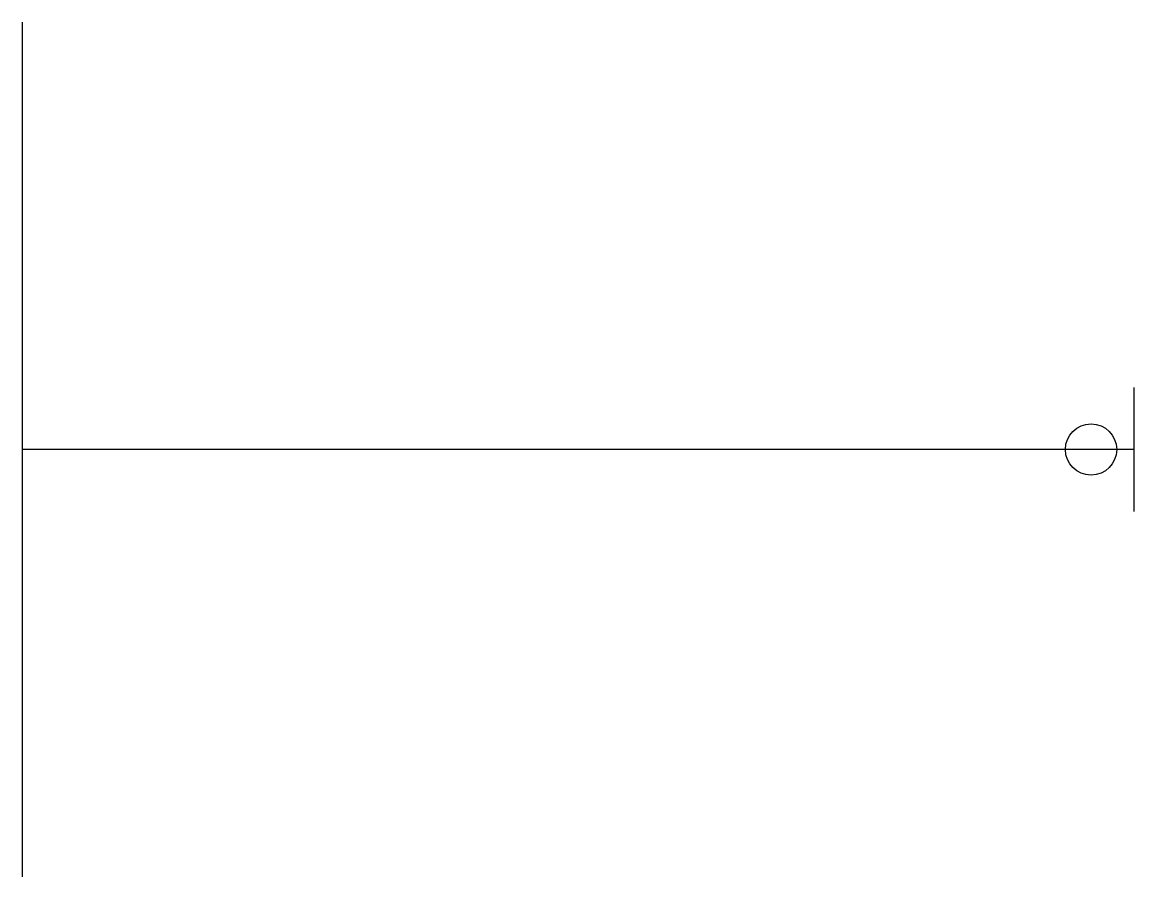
# Model space of a CAD drawing. Header units: millimetres. Extents: x -90 to -25, y -25 to 25.
import ezdxf

# ---------------------------------------------------------------- set-up
doc = ezdxf.new("R2010")
doc.units = ezdxf.units.MM
doc.layers.get('0').update_dxf_attribs({"linetype": 'CONTINUOUS'})

msp = doc.modelspace()

# ---------------------------------------------------------------- linework, layer by layer
for p, q in [((-90, 25), (-90, -25)), ((-25, 3.623), (-25, -3.623)), ((-25, 0), (-90, 0)), ((-25, 0), (-27.5, 0))]:
    msp.add_line(p, q)
msp.add_circle((-27.5, 0), 1.5)

doc.saveas('drawing.dxf')
